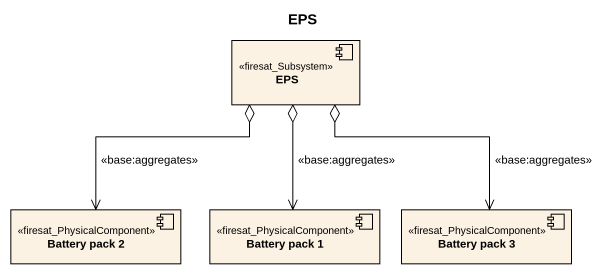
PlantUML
@startuml
title EPS
component EPS <<firesat_Subsystem>>
component "Battery pack 2" as Battery_pack_2 <<firesat_PhysicalComponent>>
component "Battery pack 1" as Battery_pack_1 <<firesat_PhysicalComponent>>
component "Battery pack 3" as Battery_pack_3 <<firesat_PhysicalComponent>>
EPS o--> Battery_pack_2 : <<base:aggregates>>
EPS o--> Battery_pack_1 : <<base:aggregates>>
EPS o--> Battery_pack_3 : <<base:aggregates>>
@enduml
